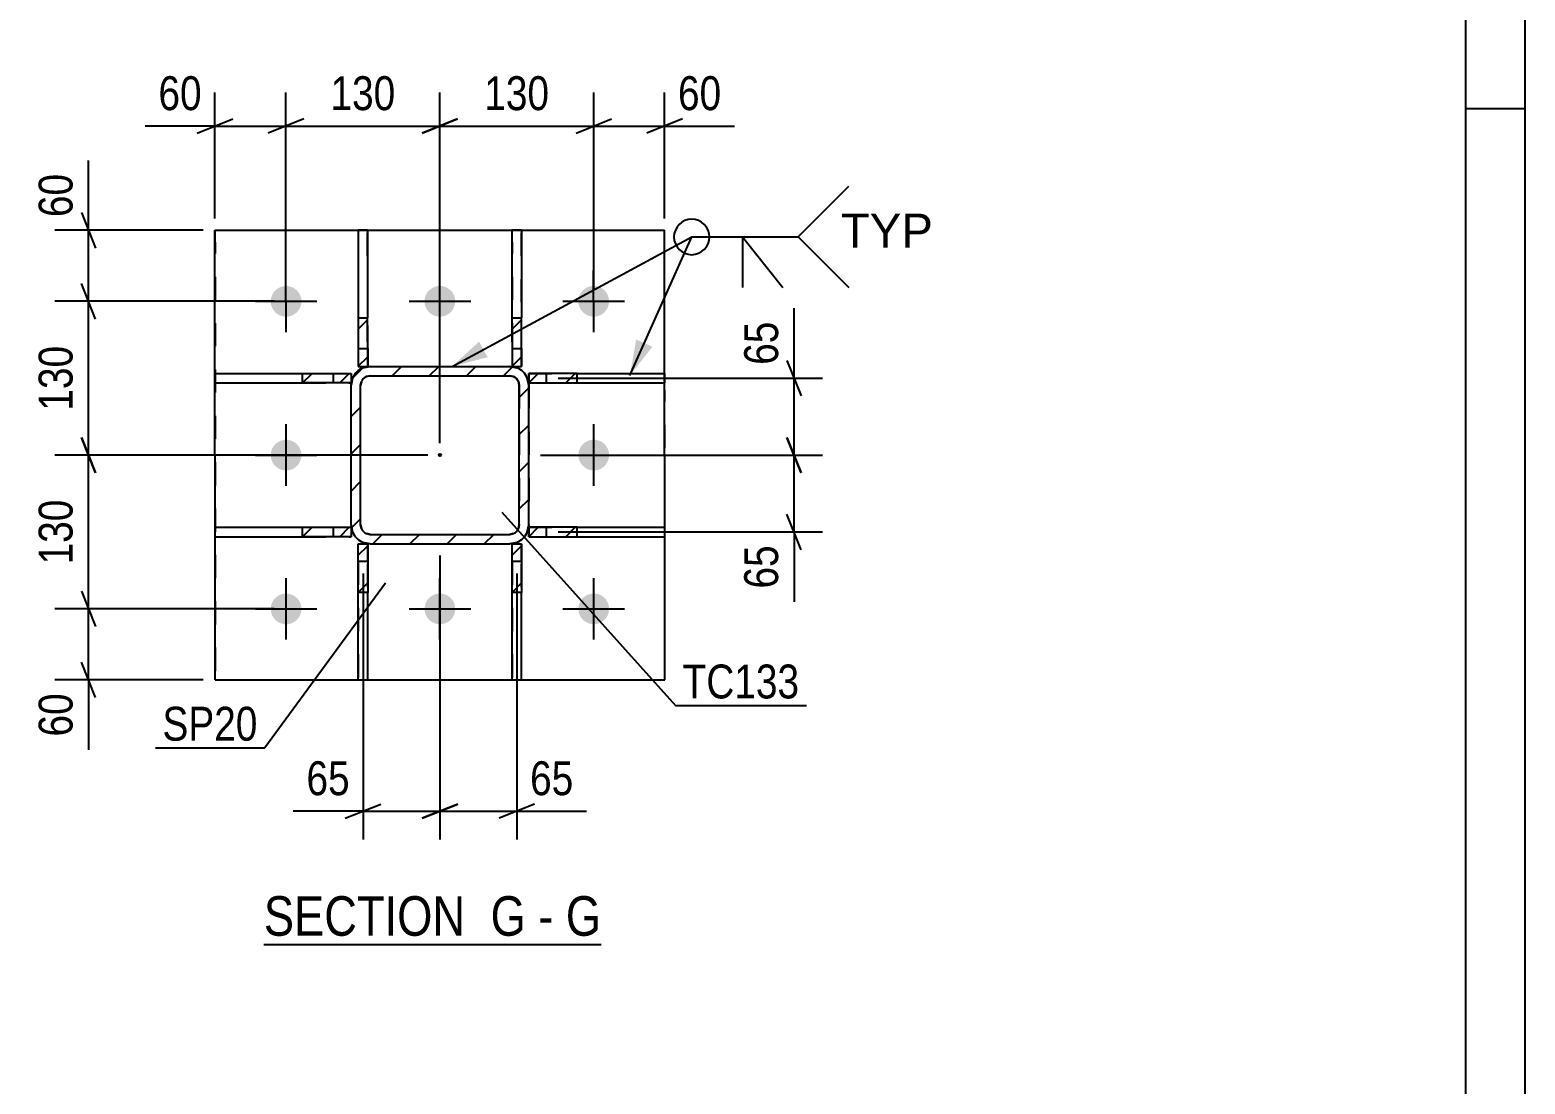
# Model space of a CAD drawing. Header units: millimetres. Extents: x -212 to 629, y -168 to 426.
# Drawn here: x 502.6 to 629, y 196.7 to 285.8 of the extents above; entities that cross this region are included whole.
import ezdxf

# ---------------------------------------------------------------- set-up
doc = ezdxf.new("R2010")
doc.units = ezdxf.units.MM
doc.linetypes.add('DXK_LINE_DOT2', pattern=[3.9198, 1.9599, -1.9599])
doc.linetypes.add('DXK_LINE_DOT3', pattern=[5.9187, 2.979, -0.9799, 0.9799, -0.9799])
doc.styles.add('Arial', font='ARIAL.TTF', dxfattribs={"height": 0.2})
doc.styles.add('Arial Narrow', font='ARIALN.TTF', dxfattribs={"height": 0.2})

# ---------------------------------------------------------------- blocks, each defined once
blk = doc.blocks.new('Unknown-284936395-1134')
at = {"color": 5, "linetype": 'Continuous'}
for p, q in [((628.96, -167.9), (628.96, 426.1)), ((623.96, -162.9), (623.96, 421.1)), ((628.96, 279.1), (623.96, 279.1))]:
    blk.add_line(p, q, dxfattribs=at)
blk = doc.blocks.new('Unknown-284936395-16 - 4199')
at = {"color": 6, "linetype": 'Continuous'}
blk.add_line((522.37, 208.45), (550.87, 208.45), dxfattribs=at)
at = {"color": 0, "linetype": 'Continuous'}
for points in [[(540.48, 209.2), (540.48, 212.7), (522.37, 212.7), (522.37, 209.2)], [(544.51, 209.2), (544.51, 212.7), (541.53, 212.7), (541.53, 209.2)], [(546.84, 209.2), (546.84, 212.7), (545.56, 212.7), (545.56, 209.2)], [(550.87, 209.2), (550.87, 212.7), (547.89, 212.7), (547.89, 209.2)]]:
    blk.add_wipeout(points, dxfattribs=at)
at = {"color": 7, "linetype": 'Continuous', "style": 'Arial Narrow'}
for s, p in [('SECTION ', (522.37, 209.2)), ('G', (541.53, 209.2)), ('G', (547.89, 209.2)), ('-', (545.56, 209.2))]:
    blk.add_text(s, height=3.34, dxfattribs=at).set_placement(p)
blk = doc.blocks.new('Part-284936395-4224 - 4199')
at = {"linetype": 'Continuous'}
h = blk.add_hatch(dxfattribs=at)
h.set_pattern_fill('', scale=0.7, style=0, pattern_type=0)
h.set_pattern_definition([(45, (530.7332, 257.2058), (-1.57154, 1.57154), [])])
h.paths.add_polyline_path([(531.35, 257.33), (530.73, 257.21), (530.21, 256.86), (529.87, 256.34), (529.75, 255.73), (529.75, 243.93), (529.87, 243.32), (530.22, 242.8), (530.74, 242.45), (531.35, 242.33), (543.15, 242.33), (543.76, 242.45), (544.28, 242.8), (544.63, 243.32), (544.75, 243.93), (544.75, 255.73), (544.62, 256.34), (544.28, 256.86), (543.76, 257.21), (543.15, 257.33)])
h.paths.add_polyline_path([(543.15, 256.53), (543.45, 256.47), (543.71, 256.3), (543.88, 256.04), (543.95, 255.73), (543.95, 243.93), (543.89, 243.62), (543.71, 243.36), (543.45, 243.19), (543.15, 243.13), (531.35, 243.13), (531.04, 243.19), (530.78, 243.36), (530.61, 243.62), (530.55, 243.93), (530.55, 255.73), (530.61, 256.03), (530.78, 256.29), (531.04, 256.47), (531.35, 256.53)])
blk.add_hatch(color=246, dxfattribs=at).paths.add_polyline_path([(537.25, 249.73, -1), (537.25, 249.93, -1)])
at = {"color": 7, "linetype": 'DXK_LINE_DOT2'}
for p, q in [((530.73, 257.21), (531.35, 257.33)), ((531.35, 256.53), (531.04, 256.47)), ((531.35, 257.33), (543.15, 257.33)), ((531.35, 256.53), (543.15, 256.53)), ((543.15, 257.33), (543.76, 257.21)), ((543.45, 256.47), (543.15, 256.53)), ((529.75, 255.73), (529.87, 256.34)), ((529.75, 243.93), (529.75, 255.73)), ((530.61, 256.03), (530.55, 255.73)), ((530.55, 243.93), (530.55, 255.73)), ((543.95, 255.73), (543.89, 256.04)), ((543.95, 255.73), (543.95, 243.93)), ((544.62, 256.34), (544.75, 255.73)), ((544.75, 255.73), (544.75, 243.93)), ((529.87, 243.32), (529.75, 243.93)), ((530.55, 243.93), (530.61, 243.62)), ((543.89, 243.62), (543.95, 243.93)), ((544.75, 243.93), (544.63, 243.32)), ((531.04, 243.19), (531.35, 243.13)), ((531.35, 243.13), (543.15, 243.13)), ((543.15, 243.13), (543.45, 243.19)), ((531.35, 242.33), (530.74, 242.45)), ((531.35, 242.33), (543.15, 242.33)), ((543.76, 242.45), (543.15, 242.33))]:
    blk.add_line(p, q, dxfattribs=at)
at = {"color": 2, "linetype": 'Continuous'}
for p, q in [((531.35, 257.33), (530.73, 257.21)), ((531.04, 256.47), (531.35, 256.53)), ((531.35, 257.33), (531.35, 257.33)), ((531.35, 257.33), (543.15, 257.33)), ((531.35, 256.53), (531.35, 256.53)), ((531.35, 256.53), (543.15, 256.53)), ((543.15, 257.33), (543.15, 257.33)), ((543.76, 257.21), (543.15, 257.33)), ((543.15, 256.53), (543.15, 256.53)), ((543.15, 256.53), (543.45, 256.47)), ((529.87, 256.34), (529.75, 255.73)), ((529.75, 255.73), (529.75, 255.73)), ((529.75, 243.93), (529.75, 255.73)), ((530.55, 255.73), (530.61, 256.03)), ((530.55, 255.73), (530.55, 255.73)), ((530.55, 243.93), (530.55, 255.73)), ((543.88, 256.04), (543.95, 255.73)), ((543.95, 255.73), (543.95, 255.73)), ((543.95, 243.93), (543.95, 255.73)), ((544.75, 255.73), (544.62, 256.34)), ((544.75, 255.73), (544.75, 255.73)), ((544.75, 243.93), (544.75, 255.73)), ((529.75, 243.93), (529.75, 243.93)), ((529.75, 243.93), (529.87, 243.32)), ((530.55, 243.93), (530.55, 243.93)), ((530.61, 243.62), (530.55, 243.93)), ((543.95, 243.93), (543.89, 243.62)), ((543.95, 243.93), (543.95, 243.93)), ((544.63, 243.32), (544.75, 243.93)), ((544.75, 243.93), (544.75, 243.93)), ((531.35, 243.13), (531.04, 243.19)), ((531.35, 243.13), (531.35, 243.13)), ((531.35, 243.13), (543.15, 243.13)), ((543.45, 243.19), (543.15, 243.13)), ((543.15, 243.13), (543.15, 243.13)), ((530.74, 242.45), (531.35, 242.33)), ((531.35, 242.33), (531.35, 242.33)), ((531.35, 242.33), (543.15, 242.33)), ((543.15, 242.33), (543.76, 242.45)), ((543.15, 242.33), (543.15, 242.33))]:
    blk.add_line(p, q, dxfattribs=at)
at = {"color": 7, "linetype": 'DXK_LINE_DOT3'}
blk.add_line((537.25, 249.83), (537.25, 249.83), dxfattribs=at)
at = {"color": 246, "linetype": 'DXK_LINE_DOT2'}
blk.add_line((537.25, 249.83), (537.25, 249.83), dxfattribs=at)
at = {"color": 246, "linetype": 'Continuous'}
blk.add_circle((537.25, 249.83), 0.1, dxfattribs=at)
at = {"color": 7, "linetype": 'DXK_LINE_DOT2'}
for centre, radius, start, end in [((531.35, 255.73), 1.6, 112.5099, 157.5099), ((543.15, 255.73), 1.6, 22.5099, 67.5099), ((531.35, 255.73), 0.8, 112.5099, 157.5099), ((543.15, 255.73), 0.8, 22.5099, 67.5099), ((531.35, 243.93), 1.6, 202.5099, 247.5099), ((531.35, 243.93), 0.8, 202.5099, 247.5099), ((543.15, 243.93), 0.8, 292.5099, 337.5099), ((543.15, 243.93), 1.6, 292.5099, 337.5099)]:
    blk.add_arc(centre, radius, start, end, dxfattribs=at)
at = {"color": 2, "linetype": 'Continuous'}
for centre, radius, start, end in [((531.35, 255.73), 1.6, 112.5099, 157.5099), ((543.15, 255.73), 1.6, 22.5099, 67.5099), ((531.35, 255.73), 0.8, 112.5099, 157.5099), ((543.15, 255.73), 0.8, 22.5099, 67.5099), ((531.35, 243.93), 1.6, 202.5099, 247.5099), ((531.35, 243.93), 0.8, 202.5099, 247.5099), ((543.15, 243.93), 0.8, 292.5099, 337.5099), ((543.15, 243.93), 1.6, 292.5099, 337.5099)]:
    blk.add_arc(centre, radius, start, end, dxfattribs=at)
blk = doc.blocks.new('Part-284936395-4216 - 4199')
at = {"linetype": 'Continuous'}
h = blk.add_hatch(dxfattribs=at)
h.set_pattern_fill('', scale=0.7, style=0, pattern_type=0)
h.set_pattern_definition([(45, (544.7457, 255.9298), (-1.5715, 1.5715), [])])
h.paths.add_polyline_path([(544.75, 256.73), (544.75, 255.93), (548.85, 255.93), (548.85, 256.73)])
at = {"color": 2, "linetype": 'Continuous'}
for p, q in [((544.75, 256.73), (544.75, 256.73)), ((548.85, 256.73), (544.75, 256.73)), ((544.75, 256.73), (544.75, 255.93)), ((548.85, 256.73), (556.25, 256.73)), ((548.85, 255.93), (548.85, 256.73)), ((556.25, 255.93), (556.25, 256.73)), ((544.75, 255.93), (544.75, 255.93)), ((544.75, 255.93), (548.85, 255.93)), ((548.85, 255.93), (556.25, 255.93))]:
    blk.add_line(p, q, dxfattribs=at)
at = {"color": 7, "linetype": 'DXK_LINE_DOT2'}
for p, q in [((544.75, 256.73), (548.85, 256.73)), ((544.75, 255.93), (544.75, 256.73)), ((546.25, 255.93), (546.25, 256.73)), ((544.75, 255.93), (548.85, 255.93))]:
    blk.add_line(p, q, dxfattribs=at)
blk = doc.blocks.new('Part-284936395-4214 - 4199')
at = {"linetype": 'Continuous'}
h = blk.add_hatch(dxfattribs=at)
h.set_pattern_fill('', scale=0.7, style=0, pattern_type=0)
h.set_pattern_definition([(45, (544.748, 242.9303), (-1.5715, 1.5715), [])])
h.paths.add_polyline_path([(544.75, 243.73), (544.75, 242.93), (548.85, 242.93), (548.85, 243.73)])
at = {"color": 2, "linetype": 'Continuous'}
for p, q in [((544.75, 243.73), (544.75, 243.73)), ((548.85, 243.73), (544.75, 243.73)), ((544.75, 243.73), (544.75, 242.93)), ((544.75, 242.93), (544.75, 242.93)), ((544.75, 242.93), (548.85, 242.93)), ((548.85, 243.73), (556.25, 243.73)), ((548.85, 242.93), (548.85, 243.73)), ((548.85, 242.93), (556.25, 242.93)), ((556.25, 242.93), (556.25, 243.73))]:
    blk.add_line(p, q, dxfattribs=at)
at = {"color": 7, "linetype": 'DXK_LINE_DOT2'}
for p, q in [((544.75, 243.73), (548.85, 243.73)), ((544.75, 242.93), (544.75, 243.73)), ((544.75, 242.93), (548.85, 242.93)), ((546.25, 242.93), (546.25, 243.73))]:
    blk.add_line(p, q, dxfattribs=at)
blk = doc.blocks.new('Part-284936395-4215 - 4199')
at = {"linetype": 'Continuous'}
h = blk.add_hatch(dxfattribs=at)
h.set_pattern_fill('', scale=0.7, style=0, pattern_type=0)
h.set_pattern_definition([(45, (530.3488, 238.2225), (-1.5715, 1.5715), [])])
h.paths.add_polyline_path([(530.35, 242.33), (530.35, 238.22), (531.15, 238.22), (531.15, 242.33)])
at = {"color": 2, "linetype": 'Continuous'}
for p, q in [((530.35, 242.33), (530.35, 242.33)), ((530.35, 238.22), (530.35, 242.33)), ((530.35, 242.33), (531.15, 242.33)), ((531.15, 242.33), (531.15, 242.33)), ((531.15, 242.33), (531.15, 238.22)), ((530.35, 230.83), (530.35, 238.22)), ((531.15, 238.22), (530.35, 238.22)), ((531.15, 230.83), (531.15, 238.22)), ((530.35, 230.83), (531.15, 230.83))]:
    blk.add_line(p, q, dxfattribs=at)
at = {"color": 7, "linetype": 'DXK_LINE_DOT2'}
for p, q in [((530.35, 240.83), (530.35, 242.33)), ((530.35, 242.33), (531.15, 242.33)), ((531.15, 240.83), (531.15, 242.33)), ((531.15, 240.83), (530.35, 240.83)), ((530.35, 240.83), (530.35, 230.83)), ((531.15, 230.83), (531.15, 240.83))]:
    blk.add_line(p, q, dxfattribs=at)
blk = doc.blocks.new('Bolt-284936395-4242 - 4199')
at = {"linetype": 'Continuous'}
for points in [[(525.54, 262.83), (525.52, 262.56), (525.43, 262.3), (525.3, 262.06), (525.11, 261.86), (524.89, 261.7), (524.65, 261.59), (524.38, 261.53), (524.11, 261.53), (523.84, 261.59), (523.59, 261.7), (523.37, 261.86), (523.19, 262.06), (523.06, 262.3), (522.97, 262.56), (522.94, 262.83), (522.97, 263.1), (523.06, 263.36), (523.19, 263.59), (523.38, 263.79), (523.6, 263.95), (523.84, 264.06), (524.11, 264.12), (524.38, 264.12), (524.65, 264.06), (524.9, 263.95), (525.12, 263.79), (525.3, 263.59), (525.43, 263.35), (525.52, 263.1)], [(538.54, 262.83), (538.52, 262.56), (538.43, 262.3), (538.3, 262.06), (538.11, 261.86), (537.89, 261.7), (537.65, 261.59), (537.38, 261.54), (537.11, 261.54), (536.84, 261.59), (536.59, 261.7), (536.37, 261.86), (536.19, 262.07), (536.06, 262.3), (535.97, 262.56), (535.94, 262.83), (535.97, 263.1), (536.06, 263.36), (536.19, 263.59), (536.38, 263.8), (536.6, 263.95), (536.84, 264.07), (537.11, 264.12), (537.38, 264.12), (537.65, 264.06), (537.9, 263.95), (538.12, 263.79), (538.3, 263.59), (538.43, 263.36), (538.52, 263.1)], [(551.54, 262.83), (551.52, 262.56), (551.43, 262.3), (551.3, 262.07), (551.11, 261.86), (550.89, 261.7), (550.65, 261.59), (550.38, 261.54), (550.11, 261.54), (549.84, 261.59), (549.59, 261.71), (549.37, 261.87), (549.19, 262.07), (549.06, 262.3), (548.97, 262.56), (548.94, 262.83), (548.97, 263.1), (549.06, 263.36), (549.19, 263.6), (549.38, 263.8), (549.6, 263.96), (549.84, 264.07), (550.11, 264.12), (550.38, 264.12), (550.65, 264.07), (550.9, 263.96), (551.12, 263.8), (551.3, 263.59), (551.43, 263.36), (551.52, 263.1)], [(525.55, 249.83), (525.52, 249.56), (525.43, 249.3), (525.3, 249.06), (525.12, 248.86), (524.9, 248.7), (524.65, 248.59), (524.38, 248.53), (524.11, 248.53), (523.84, 248.59), (523.6, 248.7), (523.38, 248.86), (523.19, 249.06), (523.06, 249.3), (522.98, 249.56), (522.95, 249.83), (522.98, 250.1), (523.06, 250.36), (523.2, 250.59), (523.38, 250.79), (523.6, 250.95), (523.85, 251.06), (524.11, 251.12), (524.38, 251.12), (524.65, 251.06), (524.9, 250.95), (525.12, 250.79), (525.3, 250.59), (525.44, 250.35), (525.52, 250.1)], [(551.55, 249.83), (551.52, 249.56), (551.43, 249.3), (551.3, 249.07), (551.12, 248.86), (550.9, 248.7), (550.65, 248.59), (550.38, 248.54), (550.11, 248.54), (549.84, 248.59), (549.6, 248.71), (549.38, 248.87), (549.19, 249.07), (549.06, 249.3), (548.98, 249.56), (548.95, 249.83), (548.98, 250.1), (549.06, 250.36), (549.2, 250.6), (549.38, 250.8), (549.6, 250.96), (549.85, 251.07), (550.11, 251.12), (550.38, 251.12), (550.65, 251.07), (550.9, 250.96), (551.12, 250.8), (551.3, 250.59), (551.44, 250.36), (551.52, 250.1)], [(525.55, 236.83), (525.52, 236.56), (525.44, 236.3), (525.3, 236.06), (525.12, 235.86), (524.9, 235.7), (524.65, 235.59), (524.38, 235.53), (524.11, 235.53), (523.85, 235.59), (523.6, 235.7), (523.38, 235.86), (523.2, 236.06), (523.06, 236.3), (522.98, 236.56), (522.95, 236.83), (522.98, 237.1), (523.06, 237.36), (523.2, 237.59), (523.38, 237.79), (523.6, 237.95), (523.85, 238.06), (524.11, 238.12), (524.39, 238.12), (524.65, 238.06), (524.9, 237.95), (525.12, 237.79), (525.3, 237.59), (525.44, 237.35), (525.52, 237.1)], [(538.55, 236.83), (538.52, 236.56), (538.44, 236.3), (538.3, 236.06), (538.12, 235.86), (537.9, 235.7), (537.65, 235.59), (537.38, 235.54), (537.11, 235.54), (536.85, 235.59), (536.6, 235.7), (536.38, 235.86), (536.2, 236.07), (536.06, 236.3), (535.98, 236.56), (535.95, 236.83), (535.98, 237.1), (536.06, 237.36), (536.2, 237.59), (536.38, 237.8), (536.6, 237.95), (536.85, 238.07), (537.11, 238.12), (537.39, 238.12), (537.65, 238.06), (537.9, 237.95), (538.12, 237.79), (538.3, 237.59), (538.44, 237.36), (538.52, 237.1)], [(551.55, 236.83), (551.52, 236.56), (551.44, 236.3), (551.3, 236.07), (551.12, 235.86), (550.9, 235.7), (550.65, 235.59), (550.38, 235.54), (550.11, 235.54), (549.85, 235.59), (549.6, 235.71), (549.38, 235.87), (549.2, 236.07), (549.06, 236.3), (548.98, 236.56), (548.95, 236.83), (548.98, 237.1), (549.06, 237.36), (549.2, 237.6), (549.38, 237.8), (549.6, 237.96), (549.85, 238.07), (550.11, 238.12), (550.39, 238.12), (550.65, 238.07), (550.9, 237.96), (551.12, 237.8), (551.3, 237.59), (551.44, 237.36), (551.52, 237.1)]]:
    blk.add_hatch(color=1, dxfattribs=at).paths.add_polyline_path(points)
at = {"color": 1, "linetype": 'Continuous'}
for p, q in [((524.25, 260.23), (524.24, 265.43)), ((537.25, 260.23), (537.24, 265.43)), ((550.25, 260.23), (550.24, 265.43)), ((521.65, 262.83), (526.85, 262.83)), ((534.65, 262.83), (539.85, 262.83)), ((547.65, 262.83), (552.85, 262.83)), ((524.25, 247.23), (524.25, 252.43)), ((550.25, 247.23), (550.25, 252.43)), ((521.65, 249.83), (526.85, 249.83)), ((547.65, 249.83), (552.85, 249.83)), ((524.25, 234.23), (524.25, 239.43)), ((537.25, 234.23), (537.25, 239.43)), ((550.25, 234.23), (550.25, 239.43)), ((521.65, 236.83), (526.85, 236.83)), ((534.65, 236.83), (539.85, 236.83)), ((547.65, 236.83), (552.85, 236.83))]:
    blk.add_line(p, q, dxfattribs=at)
blk = doc.blocks.new('Part-284936395-4272 - 4199')
at = {"color": 2, "linetype": 'Continuous'}
for p, q in [((518.24, 268.83), (518.24, 268.83)), ((518.25, 230.83), (518.24, 268.83)), ((518.24, 268.83), (556.24, 268.83)), ((556.25, 230.83), (556.24, 268.83)), ((518.25, 230.83), (518.25, 230.83)), ((518.25, 230.83), (556.25, 230.83))]:
    blk.add_line(p, q, dxfattribs=at)
at = {"color": 7, "linetype": 'DXK_LINE_DOT2'}
for p, q in [((518.24, 268.83), (518.25, 230.83)), ((556.25, 230.83), (556.24, 268.83))]:
    blk.add_line(p, q, dxfattribs=at)
blk = doc.blocks.new('Part-284936395-4312 - 4199')
at = {"linetype": 'Continuous'}
h = blk.add_hatch(dxfattribs=at)
h.set_pattern_fill('', scale=0.7, style=0, pattern_type=0)
h.set_pattern_definition([(45, (525.6405, 255.9265), (-1.5715, 1.5715), [])])
h.paths.add_polyline_path([(525.64, 256.73), (525.64, 255.93), (529.75, 255.93), (529.75, 256.73)])
at = {"color": 2, "linetype": 'Continuous'}
for p, q in [((518.25, 255.93), (518.25, 256.73)), ((518.25, 256.73), (525.64, 256.73)), ((525.64, 255.93), (525.64, 256.73)), ((525.64, 256.73), (529.75, 256.73)), ((529.75, 256.73), (529.75, 256.73)), ((529.75, 256.73), (529.75, 255.93)), ((518.25, 255.93), (525.64, 255.93)), ((529.75, 255.93), (525.64, 255.93)), ((529.75, 255.93), (529.75, 255.93))]:
    blk.add_line(p, q, dxfattribs=at)
at = {"color": 7, "linetype": 'DXK_LINE_DOT2'}
for p, q in [((525.64, 256.73), (529.75, 256.73)), ((528.25, 255.93), (528.25, 256.73)), ((529.75, 256.73), (529.75, 255.93)), ((525.64, 255.93), (529.75, 255.93))]:
    blk.add_line(p, q, dxfattribs=at)
blk = doc.blocks.new('Part-284936395-4313 - 4199')
at = {"linetype": 'Continuous'}
h = blk.add_hatch(dxfattribs=at)
h.set_pattern_fill('', scale=0.7, style=0, pattern_type=0)
h.set_pattern_definition([(45, (525.6428, 242.927), (-1.5715, 1.5715), [])])
h.paths.add_polyline_path([(525.64, 243.73), (525.64, 242.93), (529.75, 242.93), (529.75, 243.73)])
at = {"color": 2, "linetype": 'Continuous'}
for p, q in [((518.25, 242.93), (518.25, 243.73)), ((518.25, 243.73), (525.64, 243.73)), ((518.25, 242.93), (525.64, 242.93)), ((525.64, 242.93), (525.64, 243.73)), ((525.64, 243.73), (529.75, 243.73)), ((529.75, 242.93), (525.64, 242.93)), ((529.75, 243.73), (529.75, 243.73)), ((529.75, 243.73), (529.75, 242.93)), ((529.75, 242.93), (529.75, 242.93))]:
    blk.add_line(p, q, dxfattribs=at)
at = {"color": 7, "linetype": 'DXK_LINE_DOT2'}
for p, q in [((525.64, 243.73), (529.75, 243.73)), ((525.64, 242.93), (529.75, 242.93)), ((528.25, 242.93), (528.25, 243.73)), ((529.75, 243.73), (529.75, 242.93))]:
    blk.add_line(p, q, dxfattribs=at)
blk = doc.blocks.new('Part-284936395-4314 - 4199')
at = {"linetype": 'Continuous'}
h = blk.add_hatch(dxfattribs=at)
h.set_pattern_fill('', scale=0.7, style=0, pattern_type=0)
h.set_pattern_definition([(45, (543.3454, 257.3298), (-1.5715, 1.5715), [])])
h.paths.add_polyline_path([(543.34, 261.44), (543.35, 257.33), (544.15, 257.33), (544.14, 261.44)])
at = {"color": 2, "linetype": 'Continuous'}
for p, q in [((544.14, 268.83), (543.34, 268.83)), ((543.34, 268.83), (543.34, 261.44)), ((544.14, 268.83), (544.14, 261.44)), ((543.34, 261.44), (543.35, 257.33)), ((543.34, 261.44), (544.14, 261.44)), ((544.15, 257.33), (544.14, 261.44)), ((543.35, 257.33), (543.35, 257.33)), ((543.35, 257.33), (544.15, 257.33)), ((544.15, 257.33), (544.15, 257.33))]:
    blk.add_line(p, q, dxfattribs=at)
at = {"color": 7, "linetype": 'DXK_LINE_DOT2'}
for p, q in [((543.34, 268.83), (543.35, 258.83)), ((544.15, 258.83), (544.14, 268.83)), ((543.35, 258.83), (544.15, 258.83)), ((543.35, 258.83), (543.35, 257.33)), ((544.15, 258.83), (544.15, 257.33)), ((543.35, 257.33), (544.15, 257.33))]:
    blk.add_line(p, q, dxfattribs=at)
blk = doc.blocks.new('Part-284936395-4315 - 4199')
at = {"linetype": 'Continuous'}
h = blk.add_hatch(dxfattribs=at)
h.set_pattern_fill('', scale=0.7, style=0, pattern_type=0)
h.set_pattern_definition([(45, (530.3454, 257.3276), (-1.5715, 1.5715), [])])
h.paths.add_polyline_path([(530.34, 261.43), (530.35, 257.33), (531.15, 257.33), (531.14, 261.43)])
at = {"color": 2, "linetype": 'Continuous'}
for p, q in [((531.14, 268.83), (530.34, 268.83)), ((530.34, 268.83), (530.34, 261.43)), ((531.14, 268.83), (531.14, 261.43)), ((530.34, 261.43), (530.35, 257.33)), ((530.34, 261.43), (531.14, 261.43)), ((531.15, 257.33), (531.14, 261.43)), ((530.35, 257.33), (530.35, 257.33)), ((530.35, 257.33), (531.15, 257.33)), ((531.15, 257.33), (531.15, 257.33))]:
    blk.add_line(p, q, dxfattribs=at)
at = {"color": 7, "linetype": 'DXK_LINE_DOT2'}
for p, q in [((530.34, 268.83), (530.35, 258.83)), ((531.15, 258.83), (531.14, 268.83)), ((530.35, 258.83), (531.15, 258.83)), ((530.35, 258.83), (530.35, 257.33)), ((531.15, 258.83), (531.15, 257.33)), ((530.35, 257.33), (531.15, 257.33))]:
    blk.add_line(p, q, dxfattribs=at)
blk = doc.blocks.new('Part-284936395-4316 - 4199')
at = {"linetype": 'Continuous'}
h = blk.add_hatch(dxfattribs=at)
h.set_pattern_fill('', scale=0.7, style=0, pattern_type=0)
h.set_pattern_definition([(45, (543.3488, 238.2239), (-1.5715, 1.5715), [])])
h.paths.add_polyline_path([(543.35, 242.33), (543.35, 238.22), (544.15, 238.22), (544.15, 242.33)])
at = {"color": 2, "linetype": 'Continuous'}
for p, q in [((543.35, 242.33), (543.35, 242.33)), ((543.35, 238.22), (543.35, 242.33)), ((543.35, 242.33), (544.15, 242.33)), ((544.15, 242.33), (544.15, 242.33)), ((544.15, 242.33), (544.15, 238.22)), ((543.35, 230.83), (543.35, 238.22)), ((544.15, 238.22), (543.35, 238.22)), ((544.15, 230.83), (544.15, 238.22)), ((543.35, 230.83), (544.15, 230.83))]:
    blk.add_line(p, q, dxfattribs=at)
at = {"color": 7, "linetype": 'DXK_LINE_DOT2'}
for p, q in [((543.35, 240.83), (543.35, 242.33)), ((543.35, 242.33), (544.15, 242.33)), ((544.15, 240.83), (544.15, 242.33)), ((544.15, 240.83), (543.35, 240.83)), ((543.35, 240.83), (543.35, 230.83)), ((544.15, 230.83), (544.15, 240.83))]:
    blk.add_line(p, q, dxfattribs=at)
blk = doc.blocks.new('StraightDimension-284936395-4379 - 4199')
at = {"color": 7, "linetype": 'Continuous'}
for p, q in [((524.24, 263.83), (524.24, 280.49)), ((537.24, 250.83), (537.24, 280.49)), ((525.74, 278.24), (522.74, 277.04)), ((535.74, 277.04), (538.74, 278.24)), ((524.24, 277.64), (537.24, 277.64))]:
    blk.add_line(p, q, dxfattribs=at)
at = {"color": 0}
blk.add_wipeout([(534.09, 278.39), (534.09, 282.59), (527.4, 282.59), (527.4, 278.39)], dxfattribs=at)
at = {"color": 3, "style": 'Arial Narrow'}
blk.add_text('130', height=2.863, dxfattribs=at).set_placement((528, 278.99))
blk = doc.blocks.new('StraightDimension-284936395-28101 - 4199')
at = {"color": 7, "linetype": 'Continuous'}
for p, q in [((537.25, 241.33), (537.25, 217.33)), ((543.75, 239.83), (543.75, 217.33)), ((535.75, 219.13), (538.75, 220.33)), ((545.25, 220.33), (542.25, 219.13)), ((537.25, 219.73), (543.75, 219.73)), ((543.75, 219.73), (549.65, 219.73)), ((543.75, 219.73), (549.65, 219.73))]:
    blk.add_line(p, q, dxfattribs=at)
at = {"color": 0}
blk.add_wipeout([(549.13, 220.48), (549.13, 224.68), (544.27, 224.68), (544.27, 220.48)], dxfattribs=at)
at = {"color": 3, "style": 'Arial Narrow'}
blk.add_text('65', height=2.863, dxfattribs=at).set_placement((544.87, 221.08))
blk = doc.blocks.new('StraightDimension-284936395-4369 - 4199')
at = {"color": 7, "linetype": 'Continuous'}
for p, q in [((518.24, 269.83), (518.24, 280.49)), ((524.24, 263.83), (524.24, 280.49)), ((516.74, 277.04), (519.74, 278.24)), ((525.74, 278.24), (522.74, 277.04)), ((518.24, 277.64), (512.34, 277.64)), ((518.24, 277.64), (512.34, 277.64)), ((518.24, 277.64), (524.24, 277.64))]:
    blk.add_line(p, q, dxfattribs=at)
at = {"color": 0}
blk.add_wipeout([(517.72, 278.39), (517.72, 282.59), (512.86, 282.59), (512.86, 278.39)], dxfattribs=at)
at = {"color": 3, "style": 'Arial Narrow'}
blk.add_text('60', height=2.863, dxfattribs=at).set_placement((513.46, 278.99))
blk = doc.blocks.new('StraightDimension-284936395-4340 - 4199')
at = {"color": 7, "linetype": 'Continuous'}
for p, q in [((508.15, 248.33), (506.95, 251.33)), ((536.24, 249.83), (504.7, 249.83)), ((507.55, 236.83), (507.55, 249.83)), ((506.95, 238.33), (508.15, 235.33)), ((523.25, 236.83), (504.7, 236.83))]:
    blk.add_line(p, q, dxfattribs=at)
at = {"color": 0}
blk.add_wipeout([(506.8, 246.67), (502.6, 246.67), (502.6, 239.99), (506.8, 239.99)], dxfattribs=at)
at = {"color": 3, "style": 'Arial Narrow'}
blk.add_text('130', height=2.863, rotation=90.0002, dxfattribs=at).set_placement((506.2, 240.59))
blk = doc.blocks.new('StraightDimension-284936395-4330 - 4199')
at = {"color": 7, "linetype": 'Continuous'}
for p, q in [((506.95, 238.33), (508.15, 235.33)), ((523.25, 236.83), (504.7, 236.83)), ((507.55, 230.83), (507.55, 236.83)), ((508.15, 229.33), (506.95, 232.33)), ((517.25, 230.83), (504.7, 230.83)), ((507.55, 230.83), (507.55, 224.92)), ((507.55, 230.83), (507.55, 224.92))]:
    blk.add_line(p, q, dxfattribs=at)
at = {"color": 0}
blk.add_wipeout([(506.8, 230.3), (502.6, 230.3), (502.6, 225.44), (506.8, 225.44)], dxfattribs=at)
at = {"color": 3, "style": 'Arial Narrow'}
blk.add_text('60', height=2.863, rotation=90.0002, dxfattribs=at).set_placement((506.2, 226.04))
blk = doc.blocks.new('StraightDimension-284936395-28114 - 4199')
at = {"color": 7, "linetype": 'Continuous'}
for p, q in [((567.18, 256.33), (567.18, 262.24)), ((567.18, 256.33), (567.18, 262.24)), ((566.58, 257.83), (567.78, 254.83)), ((547.25, 256.33), (569.58, 256.33)), ((567.18, 249.83), (567.18, 256.33)), ((567.78, 248.33), (566.58, 251.33)), ((545.75, 249.83), (569.58, 249.83))]:
    blk.add_line(p, q, dxfattribs=at)
at = {"color": 0}
blk.add_wipeout([(566.43, 261.71), (562.23, 261.71), (562.23, 256.86), (566.43, 256.86)], dxfattribs=at)
at = {"color": 3, "style": 'Arial Narrow'}
blk.add_text('65', height=2.863, rotation=90.0002, dxfattribs=at).set_placement((565.83, 257.46))
blk = doc.blocks.new('StraightDimension-284936395-4349 - 4199')
at = {"color": 7, "linetype": 'Continuous'}
for p, q in [((508.15, 261.33), (506.95, 264.33)), ((523.24, 262.83), (504.7, 262.83)), ((507.55, 249.83), (507.55, 262.83)), ((506.95, 251.33), (508.15, 248.33)), ((536.24, 249.83), (504.7, 249.83))]:
    blk.add_line(p, q, dxfattribs=at)
at = {"color": 0}
blk.add_wipeout([(506.8, 259.67), (502.6, 259.67), (502.6, 252.99), (506.8, 252.99)], dxfattribs=at)
at = {"color": 3, "style": 'Arial Narrow'}
blk.add_text('130', height=2.863, rotation=90.0002, dxfattribs=at).set_placement((506.2, 253.59))
blk = doc.blocks.new('StraightDimension-284936395-4358 - 4199')
at = {"color": 7, "linetype": 'Continuous'}
for p, q in [((507.55, 268.83), (507.55, 274.73)), ((507.55, 268.83), (507.55, 274.73)), ((506.95, 270.33), (508.15, 267.33)), ((517.24, 268.83), (504.7, 268.83)), ((507.55, 262.83), (507.55, 268.83)), ((508.15, 261.33), (506.95, 264.33)), ((523.24, 262.83), (504.7, 262.83))]:
    blk.add_line(p, q, dxfattribs=at)
at = {"color": 0}
blk.add_wipeout([(506.8, 274.21), (502.6, 274.21), (502.6, 269.35), (506.8, 269.35)], dxfattribs=at)
at = {"color": 3, "style": 'Arial Narrow'}
blk.add_text('60', height=2.863, rotation=90.0002, dxfattribs=at).set_placement((506.2, 269.95))
blk = doc.blocks.new('StraightDimension-284936395-4388 - 4199')
at = {"color": 7, "linetype": 'Continuous'}
for p, q in [((550.25, 263.83), (550.25, 280.49)), ((556.24, 269.83), (556.24, 280.49)), ((548.75, 277.04), (551.75, 278.24)), ((557.74, 278.24), (554.74, 277.04)), ((550.25, 277.64), (556.24, 277.64)), ((556.24, 277.64), (562.15, 277.64)), ((556.24, 277.64), (562.15, 277.64))]:
    blk.add_line(p, q, dxfattribs=at)
at = {"color": 0}
blk.add_wipeout([(561.63, 278.39), (561.63, 282.59), (556.77, 282.59), (556.77, 278.39)], dxfattribs=at)
at = {"color": 3, "style": 'Arial Narrow'}
blk.add_text('60', height=2.863, dxfattribs=at).set_placement((557.37, 278.99))
blk = doc.blocks.new('StraightDimension-284936395-4398 - 4199')
at = {"color": 7, "linetype": 'Continuous'}
for p, q in [((537.24, 250.83), (537.24, 280.49)), ((550.25, 263.83), (550.25, 280.49)), ((538.74, 278.24), (535.74, 277.04)), ((548.75, 277.04), (551.75, 278.24)), ((537.24, 277.64), (550.25, 277.64))]:
    blk.add_line(p, q, dxfattribs=at)
at = {"color": 0}
blk.add_wipeout([(547.09, 278.39), (547.09, 282.59), (540.4, 282.59), (540.4, 278.39)], dxfattribs=at)
at = {"color": 3, "style": 'Arial Narrow'}
blk.add_text('130', height=2.863, dxfattribs=at).set_placement((541, 278.99))
blk = doc.blocks.new('StraightDimension-284936395-28102 - 4199')
at = {"color": 7, "linetype": 'Continuous'}
for p, q in [((537.25, 241.33), (537.25, 217.33)), ((530.75, 239.83), (530.75, 217.33)), ((529.25, 219.13), (532.25, 220.33)), ((538.75, 220.33), (535.75, 219.13)), ((530.75, 219.73), (524.84, 219.73)), ((530.75, 219.73), (524.84, 219.73)), ((530.75, 219.73), (537.25, 219.73))]:
    blk.add_line(p, q, dxfattribs=at)
at = {"color": 0}
blk.add_wipeout([(530.22, 220.48), (530.22, 224.68), (525.37, 224.68), (525.37, 220.48)], dxfattribs=at)
at = {"color": 3, "style": 'Arial Narrow'}
blk.add_text('65', height=2.863, dxfattribs=at).set_placement((525.97, 221.08))
blk = doc.blocks.new('StraightDimension-284936395-28115 - 4199')
at = {"color": 7, "linetype": 'Continuous'}
for p, q in [((566.58, 251.33), (567.78, 248.33)), ((545.75, 249.83), (569.58, 249.83)), ((567.18, 243.33), (567.18, 249.83)), ((567.78, 241.83), (566.58, 244.83)), ((547.25, 243.33), (569.58, 243.33)), ((567.18, 243.33), (567.18, 237.42)), ((567.18, 243.33), (567.18, 237.42))]:
    blk.add_line(p, q, dxfattribs=at)
at = {"color": 0}
blk.add_wipeout([(566.43, 242.81), (562.23, 242.81), (562.23, 237.95), (566.43, 237.95)], dxfattribs=at)
at = {"color": 3, "style": 'Arial Narrow'}
blk.add_text('65', height=2.863, rotation=90.0002, dxfattribs=at).set_placement((565.83, 238.55))
blk = doc.blocks.new('WeldMark-284936395-28070 - 4199')
at = {"linetype": 'Continuous'}
for points in [[(541.28, 258.1), (538.28, 257.33), (540.56, 259.42)], [(555.21, 258.99), (553.3, 256.55), (553.84, 259.6)]]:
    blk.add_hatch(color=30, dxfattribs=at).paths.add_polyline_path(points)
at = {"color": 30, "linetype": 'Continuous'}
for p, q in [((538.28, 257.33), (558.53, 268.27)), ((553.3, 256.55), (558.53, 268.27)), ((558.53, 268.27), (567.53, 268.27))]:
    blk.add_line(p, q, dxfattribs=at)
at = {"color": 3, "linetype": 'Continuous'}
for q in [(566.24, 263.99), (562.81, 263.99)]:
    blk.add_line((562.81, 268.27), q, dxfattribs=at)
for start, end in [(90, 270), (270, 90)]:
    blk.add_arc((558.53, 268.27), 1.5, start, end, dxfattribs=at)
at = {"color": 0, "linetype": 'Continuous'}
blk.add_wipeout([(578.9, 267.37), (578.9, 270.37), (571.13, 270.37), (571.13, 267.37)], dxfattribs=at)
blk.add_wipeout([(578.9, 267.37), (578.9, 270.37), (571.13, 270.37), (571.13, 267.37)], dxfattribs=at)
at = {"color": 3, "linetype": 'Continuous'}
for q in [(571.81, 272.56), (571.81, 263.99)]:
    blk.add_line((567.53, 268.27), q, dxfattribs=at)
at = {"color": 3, "linetype": 'Continuous', "style": 'Arial'}
blk.add_text('TYP', height=2.865, dxfattribs=at).set_placement((571.13, 267.37))
blk = doc.blocks.new('Mark-284936395-4268 - 4199')
at = {"color": 0}
blk.add_wipeout([(521.84, 225.69), (521.84, 228.69), (513.8, 228.69), (513.8, 225.69)], dxfattribs=at)
blk.add_wipeout([(521.84, 225.69), (521.84, 228.69), (513.8, 228.69), (513.8, 225.69)], dxfattribs=at)
at = {"color": 30, "linetype": 'Continuous'}
for p in [(532.65, 238.99), (513.2, 225.09)]:
    blk.add_line(p, (522.44, 225.09), dxfattribs=at)
at = {"color": 3, "style": 'Arial Narrow'}
blk.add_text('SP20', height=2.863, dxfattribs=at).set_placement((513.8, 225.69))
blk = doc.blocks.new('Mark-284936395-4220 - 4199')
at = {"color": 0}
blk.add_wipeout([(567.62, 229.26), (567.62, 232.26), (557.76, 232.26), (557.76, 229.26)], dxfattribs=at)
blk.add_wipeout([(567.62, 229.26), (567.62, 232.26), (557.76, 232.26), (557.76, 229.26)], dxfattribs=at)
at = {"color": 30, "linetype": 'Continuous'}
for p, q in [((542.49, 245.01), (557.16, 228.66)), ((557.16, 228.66), (568.22, 228.66))]:
    blk.add_line(p, q, dxfattribs=at)
at = {"color": 3, "style": 'Arial Narrow'}
blk.add_text('TC133', height=2.863, dxfattribs=at).set_placement((557.76, 229.26))

msp = doc.modelspace()

# ---------------------------------------------------------------- block references
for name in ['Unknown-284936395-1134', 'Part-284936395-4272 - 4199', 'Part-284936395-4315 - 4199', 'Part-284936395-4314 - 4199', 'Bolt-284936395-4242 - 4199', 'Part-284936395-4312 - 4199', 'Part-284936395-4224 - 4199', 'Part-284936395-4216 - 4199', 'Part-284936395-4313 - 4199', 'Part-284936395-4214 - 4199', 'Part-284936395-4215 - 4199', 'Part-284936395-4316 - 4199']:
    msp.add_blockref(name, (0, 0))

# ---------------------------------------------------------------- next in the draw order: block references
for name in ['StraightDimension-284936395-4379 - 4199', 'StraightDimension-284936395-4388 - 4199', 'StraightDimension-284936395-28114 - 4199', 'StraightDimension-284936395-28101 - 4199', 'Unknown-284936395-16 - 4199']:
    msp.add_blockref(name, (0, 0))

# ---------------------------------------------------------------- next in the draw order: block references
for name in ['StraightDimension-284936395-4369 - 4199', 'StraightDimension-284936395-4340 - 4199']:
    msp.add_blockref(name, (0, 0))

# ---------------------------------------------------------------- next in the draw order: block references
for name in ['StraightDimension-284936395-4349 - 4199', 'StraightDimension-284936395-28102 - 4199', 'StraightDimension-284936395-4330 - 4199']:
    msp.add_blockref(name, (0, 0))

# ---------------------------------------------------------------- next in the draw order: block references
for name in ['StraightDimension-284936395-4398 - 4199', 'StraightDimension-284936395-4358 - 4199', 'Mark-284936395-4268 - 4199']:
    msp.add_blockref(name, (0, 0))

# ---------------------------------------------------------------- next in the draw order: block references
for name in ['WeldMark-284936395-28070 - 4199', 'StraightDimension-284936395-28115 - 4199']:
    msp.add_blockref(name, (0, 0))

# ---------------------------------------------------------------- next in the draw order: block references
msp.add_blockref('Mark-284936395-4220 - 4199', (0, 0))

doc.saveas('drawing.dxf')
